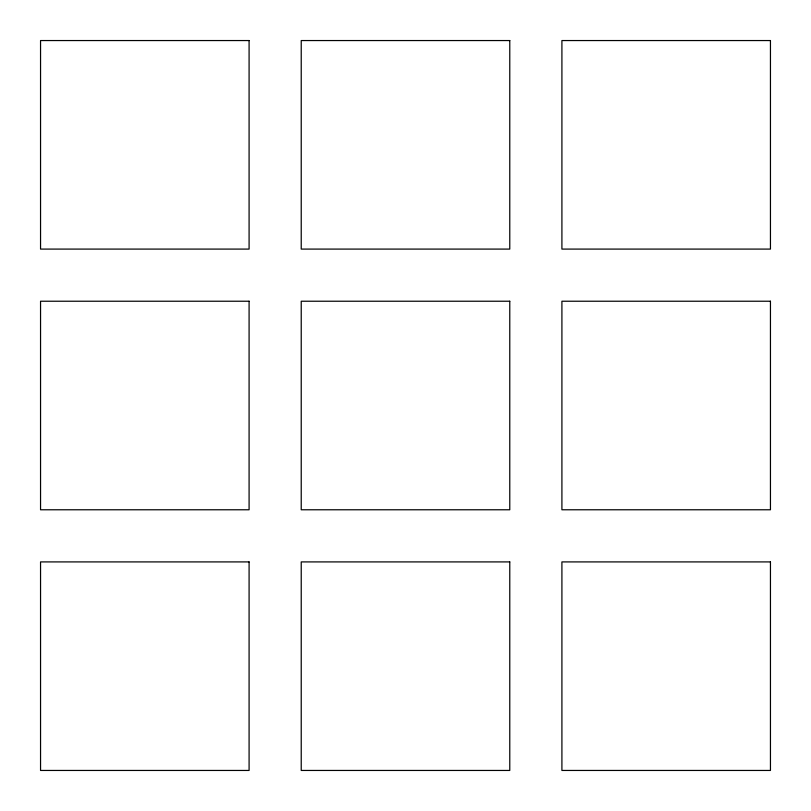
<?xml version="1.0" encoding="UTF-8"?>
<svg xmlns="http://www.w3.org/2000/svg" width="811" height="811" viewBox="0 0 811 811"><rect width="100%" height="100%" fill="white"/><g stroke="black" fill="none" stroke-linecap="round" stroke-linejoin="round"><path stroke-width="1.22" d="M249.089 40.55L40.55 40.55L40.55 249.089L249.089 249.089L249.089 40.55M509.774 40.55L301.226 40.55L301.226 249.089L509.774 249.089L509.774 40.55M770.45 40.55L561.911 40.55L561.911 249.089L770.45 249.089L770.45 40.55M249.089 301.226L40.55 301.226L40.55 509.774L249.089 509.774L249.089 301.226M509.774 301.226L301.226 301.226L301.226 509.774L509.774 509.774L509.774 301.226M770.45 301.226L561.911 301.226L561.911 509.774L770.45 509.774L770.45 301.226M249.089 561.911L40.55 561.911L40.55 770.45L249.089 770.45L249.089 561.911M509.774 561.911L301.226 561.911L301.226 770.45L509.774 770.45L509.774 561.911M770.45 561.911L561.911 561.911L561.911 770.45L770.45 770.45L770.45 561.911"/></g></svg>
